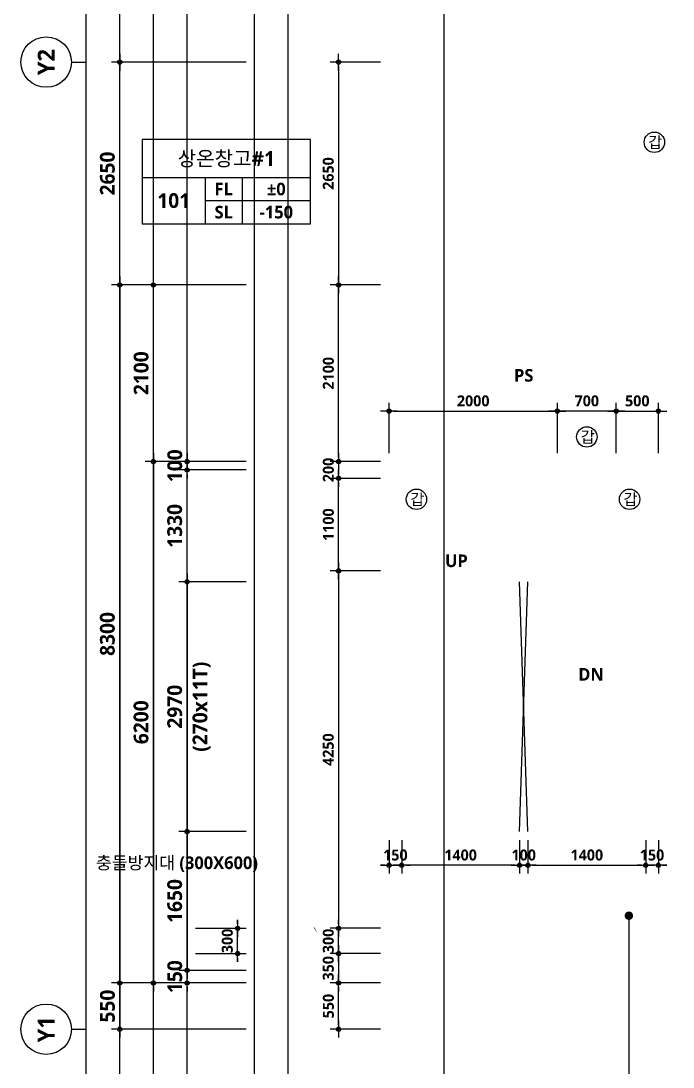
# Model space of a CAD drawing. Header units: millimetres. Extents: x -12482 to 126000, y 0 to 220200.
# Drawn here: x 25225 to 32975, y 128550 to 140989 of the extents above; entities that cross this region are included whole.
import ezdxf
from ezdxf.enums import TextEntityAlignment as Align

# ---------------------------------------------------------------- set-up
doc = ezdxf.new("R2010")
doc.units = ezdxf.units.MM
doc.header["$LTSCALE"] = 60
doc.linetypes.add('CEN', pattern=[62, 60, -1, 0, -1])
doc.layers.get('Defpoints').update_dxf_attribs({"color": 153})
for name, color, linetype in [('A-ANNO-DIM', 4, 'Continuous'), ('A-ANNO-GRA1', 7, 'Continuous'), ('A-ANNO-LEAD', 4, 'Continuous'), ('A-ANNO-SYMB', 7, 'Continuous'), ('A-ANNO-TEXT1', 7, 'Continuous'), ('A-ANNO-TEXT2', 3, 'Continuous'), ('A-ANNO-TITL', 7, 'Continuous'), ('A-FLOR-OPEN-BELO', 6, 'CEN'), ('A-ST-AXIS-BUB', 7, 'Continuous'), ('A-ST-AXIS-DIM', 7, 'Continuous'), ('AA-MKXX', 3, 'Continuous')]:
    doc.layers.add(name, color=color, linetype=linetype)
doc.layers.add('G(그리드1)', color=185, linetype='Continuous', plot=False)
doc.layers.add('G(그리드2)', color=235, linetype='Continuous', plot=False)
doc.styles.add('2020음성 1차', font='NanumGothicBold.ttf')
doc.styles.add('SH_나눔', font='')
doc.styles.add('SH_진천_나눔', font='')
doc.styles.get('SH_나눔').set_extended_font_data('NanumGothic', bold=True)
doc.styles.get('SH_진천_나눔').set_extended_font_data('NanumGothic', bold=True)
doc.dimstyles.new('SHP 50', dxfattribs={"dimscale": 50, "dimtxt": 3.5, "dimasz": 1, "dimexe": 2, "dimexo": 2, "dimgap": 1, "dimtad": 1, "dimdec": 0, "dimzin": 0, "dimdsep": 46, "dimtxsty": 'SH_진천_나눔', "dimblk": 'DIMDOT', "dimcen": 0.09, "dimclrd": 256, "dimclre": 256, "dimclrt": 3, "dimadec": 0, "dimazin": 1, "dimtfac": 1, "dimtdec": 0, "dimtix": 1, "dimtmove": 2, "dimatfit": 0, "dimldrblk": 'DIMDOT', "dimfxl": 1, "dimtolj": 1, "dimtzin": 0, "dimlwd": -1, "dimlwe": -1, "dimarcsym": 0})
doc.dimstyles.new('SHP 50내부', dxfattribs={"dimscale": 50, "dimtxt": 2.6, "dimasz": 1, "dimexe": 2, "dimexo": 2, "dimgap": 1, "dimtad": 1, "dimdec": 0, "dimzin": 0, "dimdsep": 46, "dimtxsty": '2020음성 1차', "dimblk": 'DIMDOT', "dimcen": 0.09, "dimclrd": 256, "dimclre": 256, "dimclrt": 3, "dimadec": 0, "dimazin": 1, "dimtfac": 1, "dimtdec": 0, "dimtix": 1, "dimtmove": 2, "dimatfit": 0, "dimldrblk": 'DIMDOT', "dimfxl": 1, "dimtolj": 1, "dimtzin": 0, "dimlwd": -1, "dimlwe": -1, "dimarcsym": 0})

# ---------------------------------------------------------------- blocks, each defined once
blk = doc.blocks.new('A-ST-AXIS-BUB-1')
at = {"layer": 'A-ST-AXIS-BUB'}
blk.add_line((0, 350), (0, 0), dxfattribs=at)
blk.add_circle((0, 950), 600, dxfattribs=at)
blk = doc.blocks.new('DIMDOT')
at = {"color": 0}
blk.add_line((-2, 0), (2, 0), dxfattribs=at)
for radius in [0.5, 0.25]:
    blk.add_circle((0, 0), radius, dxfattribs=at)
blk = doc.blocks.new('*D17264')
at = {"layer": 'A-ST-AXIS-DIM'}
for p, q in [((27900, 137850), (26300, 137850)), ((26400, 137800), (26400, 129600)), ((27900, 129550), (26300, 129550))]:
    blk.add_line(p, q, dxfattribs=at)
at = {"layer": 'Defpoints', "color": 0}
for p in [(28000, 137850), (26400, 129550), (28000, 129550)]:
    blk.add_point(p, dxfattribs=at)
at = {"layer": 'A-ST-AXIS-DIM', "linetype": 'ByBlock', "xscale": 50, "yscale": 50, "zscale": 50}
for p, rotation in [((26400, 137850), 90), ((26400, 129550), 270)]:
    blk.add_blockref('DIMDOT', p, dxfattribs=dict(at, rotation=rotation))
at = {"layer": 'A-ST-AXIS-DIM', "color": 3, "insert": (26253, 133700), "char_height": 175, "attachment_point": 5, "rotation": 90, "style": 'SH_진천_나눔'}
blk.add_mtext('\\A1;8300', dxfattribs=at)
blk = doc.blocks.new('*D17265')
at = {"layer": 'A-ST-AXIS-DIM'}
for p, q in [((27900, 135750), (26700, 135750)), ((26800, 135700), (26800, 129600)), ((27900, 129550), (26700, 129550))]:
    blk.add_line(p, q, dxfattribs=at)
at = {"layer": 'Defpoints', "color": 0}
for p in [(28000, 135750), (26800, 129550), (28000, 129550)]:
    blk.add_point(p, dxfattribs=at)
at = {"layer": 'A-ST-AXIS-DIM', "linetype": 'ByBlock', "xscale": 50, "yscale": 50, "zscale": 50}
for p, rotation in [((26800, 135750), 90), ((26800, 129550), 270)]:
    blk.add_blockref('DIMDOT', p, dxfattribs=dict(at, rotation=rotation))
at = {"layer": 'A-ST-AXIS-DIM', "color": 3, "insert": (26653, 132650), "char_height": 175, "attachment_point": 5, "rotation": 90, "style": 'SH_진천_나눔'}
blk.add_mtext('\\A1;6200', dxfattribs=at)
blk = doc.blocks.new('*D17266')
at = {"layer": 'A-ST-AXIS-DIM'}
for p, q in [((27900, 137850), (26700, 137850)), ((26800, 135800), (26800, 137800)), ((27900, 135750), (26700, 135750))]:
    blk.add_line(p, q, dxfattribs=at)
at = {"layer": 'Defpoints', "color": 0}
for p in [(26800, 137850), (28000, 137850), (28000, 135750)]:
    blk.add_point(p, dxfattribs=at)
at = {"layer": 'A-ST-AXIS-DIM', "linetype": 'ByBlock', "xscale": 50, "yscale": 50, "zscale": 50}
for p, rotation in [((26800, 137850), 90), ((26800, 135750), 270)]:
    blk.add_blockref('DIMDOT', p, dxfattribs=dict(at, rotation=rotation))
at = {"layer": 'A-ST-AXIS-DIM', "color": 3, "insert": (26654, 136800), "char_height": 175, "attachment_point": 5, "rotation": 90, "style": 'SH_진천_나눔'}
blk.add_mtext('\\A1;2100', dxfattribs=at)
blk = doc.blocks.new('*D17267')
at = {"layer": 'A-ST-AXIS-DIM'}
for p, q in [((27900, 129550), (26300, 129550)), ((26400, 129500), (26400, 129050)), ((27900, 129000), (26300, 129000))]:
    blk.add_line(p, q, dxfattribs=at)
at = {"layer": 'Defpoints', "color": 0}
for p in [(28000, 129550), (26400, 129000), (28000, 129000)]:
    blk.add_point(p, dxfattribs=at)
at = {"layer": 'A-ST-AXIS-DIM', "linetype": 'ByBlock', "xscale": 50, "yscale": 50, "zscale": 50}
for p, rotation in [((26400, 129550), 90), ((26400, 129000), 270)]:
    blk.add_blockref('DIMDOT', p, dxfattribs=dict(at, rotation=rotation))
at = {"layer": 'A-ST-AXIS-DIM', "color": 3, "insert": (26254, 129275), "char_height": 175, "attachment_point": 5, "rotation": 90, "style": 'SH_진천_나눔'}
blk.add_mtext('\\A1;550', dxfattribs=at)
blk = doc.blocks.new('*D17268')
at = {"layer": 'A-ST-AXIS-DIM'}
for p, q in [((27900, 140500), (26300, 140500)), ((26400, 137900), (26400, 140450)), ((27900, 137850), (26300, 137850))]:
    blk.add_line(p, q, dxfattribs=at)
at = {"layer": 'Defpoints', "color": 0}
for p in [(26400, 140500), (28000, 140500), (28000, 137850)]:
    blk.add_point(p, dxfattribs=at)
at = {"layer": 'A-ST-AXIS-DIM', "linetype": 'ByBlock', "xscale": 50, "yscale": 50, "zscale": 50}
for p, rotation in [((26400, 140500), 90), ((26400, 137850), 270)]:
    blk.add_blockref('DIMDOT', p, dxfattribs=dict(at, rotation=rotation))
at = {"layer": 'A-ST-AXIS-DIM', "color": 3, "insert": (26253, 139175), "char_height": 175, "attachment_point": 5, "rotation": 90, "style": 'SH_진천_나눔'}
blk.add_mtext('\\A1;2650', dxfattribs=at)
blk = doc.blocks.new('갑종 TEXT100')
at = {"layer": 'A-ANNO-SYMB'}
blk.add_circle((0, 0), 243, dxfattribs=at)
at = {"layer": 'A-ANNO-TITL', "style": '2020음성 1차'}
blk.add_text('갑 ', height=266.7, dxfattribs=at).set_placement((67, 0), align=Align.MIDDLE_CENTER)
blk = doc.blocks.new('G$C9D92D8A7')
at = {"layer": 'A-ANNO-GRA1'}
for p, q in [((0, 11), (40, 11)), ((15, 11), (15, 0)), ((23.75, 11), (23.75, 0)), ((15, 5.5), (40, 5.5))]:
    blk.add_line(p, q, dxfattribs=at)
blk.add_lwpolyline([(0, 20), (0, 0), (40, 0), (40, 20)], close=True, dxfattribs=at)
at = {"style": '2020음성 1차'}
for tag, height, p in [('실명', 3.5, (20, 15.5)), ('마감레벨', 3, (31.875, 8.25)), ('실번호', 3.5, (7.5, 5.5)), ('구조레벨', 3, (31.875, 2.75))]:
    blk.add_attdef(tag, text='', height=height, dxfattribs=at).set_placement(p, align=Align.MIDDLE_CENTER)
at = {"layer": 'A-ANNO-TEXT1', "style": 'SH_나눔'}
for s, p in [('FL', (19.375, 8.25)), ('SL', (19.375, 2.75))]:
    blk.add_text(s, height=3, dxfattribs=at).set_placement(p, align=Align.MIDDLE)
blk = doc.blocks.new('*D18508')
at = {"layer": 'A-ST-AXIS-DIM'}
for p, q in [((27900, 134320), (27100, 134320)), ((27200, 134270), (27200, 131400)), ((27900, 131350), (27100, 131350))]:
    blk.add_line(p, q, dxfattribs=at)
at = {"layer": 'Defpoints', "color": 0}
for p in [(28000, 134320), (27200, 131350), (28000, 131350)]:
    blk.add_point(p, dxfattribs=at)
at = {"layer": 'A-ST-AXIS-DIM', "linetype": 'ByBlock', "xscale": 50, "yscale": 50, "zscale": 50}
for p, rotation in [((27200, 134320), 90), ((27200, 131350), 270)]:
    blk.add_blockref('DIMDOT', p, dxfattribs=dict(at, rotation=rotation))
at = {"layer": 'A-ST-AXIS-DIM', "color": 3, "char_height": 175, "attachment_point": 5, "rotation": 90, "style": 'SH_진천_나눔'}
for s, insert in [('\\A1;(270x11T)', (27372, 132835)), ('\\A1;2970', (27053, 132835))]:
    blk.add_mtext(s, dxfattribs=dict(at, insert=insert))
blk = doc.blocks.new('*D18509')
at = {"layer": 'A-ST-AXIS-DIM'}
for p, q in [((27900, 131350), (27100, 131350)), ((27200, 131300), (27200, 129750)), ((27900, 129700), (27100, 129700))]:
    blk.add_line(p, q, dxfattribs=at)
at = {"layer": 'Defpoints', "color": 0}
for p in [(28000, 131350), (27200, 129700), (28000, 129700)]:
    blk.add_point(p, dxfattribs=at)
at = {"layer": 'A-ST-AXIS-DIM', "linetype": 'ByBlock', "xscale": 50, "yscale": 50, "zscale": 50}
for p, rotation in [((27200, 131350), 90), ((27200, 129700), 270)]:
    blk.add_blockref('DIMDOT', p, dxfattribs=dict(at, rotation=rotation))
at = {"layer": 'A-ST-AXIS-DIM', "color": 3, "insert": (27053, 130525), "char_height": 175, "attachment_point": 5, "rotation": 90, "style": 'SH_진천_나눔'}
blk.add_mtext('\\A1;1650', dxfattribs=at)
blk = doc.blocks.new('*D18510')
at = {"layer": 'A-ST-AXIS-DIM'}
for p, q in [((27900, 135650), (27100, 135650)), ((27200, 134370), (27200, 135600)), ((27900, 134320), (27100, 134320))]:
    blk.add_line(p, q, dxfattribs=at)
at = {"layer": 'Defpoints', "color": 0}
for p in [(27200, 135650), (28000, 135650), (28000, 134320)]:
    blk.add_point(p, dxfattribs=at)
at = {"layer": 'A-ST-AXIS-DIM', "linetype": 'ByBlock', "xscale": 50, "yscale": 50, "zscale": 50}
for p, rotation in [((27200, 135650), 90), ((27200, 134320), 270)]:
    blk.add_blockref('DIMDOT', p, dxfattribs=dict(at, rotation=rotation))
at = {"layer": 'A-ST-AXIS-DIM', "color": 3, "insert": (27053, 134985), "char_height": 175, "attachment_point": 5, "rotation": 90, "style": 'SH_진천_나눔'}
blk.add_mtext('\\A1;1330', dxfattribs=at)
blk = doc.blocks.new('*D18511')
at = {"layer": 'A-ST-AXIS-DIM'}
for p, q in [((27200, 135800), (27200, 135850)), ((27900, 135750), (27100, 135750)), ((27200, 135750), (27200, 135650)), ((27900, 135650), (27100, 135650)), ((27200, 135600), (27200, 135550))]:
    blk.add_line(p, q, dxfattribs=at)
at = {"layer": 'Defpoints', "color": 0}
for p in [(28000, 135750), (27200, 135650), (28000, 135650)]:
    blk.add_point(p, dxfattribs=at)
at = {"layer": 'A-ST-AXIS-DIM', "linetype": 'ByBlock', "xscale": 50, "yscale": 50, "zscale": 50}
for p, rotation in [((27200, 135750), 270), ((27200, 135650), 90)]:
    blk.add_blockref('DIMDOT', p, dxfattribs=dict(at, rotation=rotation))
at = {"layer": 'A-ST-AXIS-DIM', "color": 3, "insert": (27054, 135700), "char_height": 175, "attachment_point": 5, "rotation": 90, "style": 'SH_진천_나눔'}
blk.add_mtext('\\A1;100', dxfattribs=at)
blk = doc.blocks.new('*D18512')
at = {"layer": 'A-ST-AXIS-DIM'}
for p, q in [((27200, 129750), (27200, 129800)), ((27900, 129700), (27100, 129700)), ((27200, 129550), (27200, 129700)), ((27900, 129550), (27100, 129550)), ((27200, 129500), (27200, 129450))]:
    blk.add_line(p, q, dxfattribs=at)
at = {"layer": 'Defpoints', "color": 0}
for p in [(27200, 129700), (28000, 129700), (28000, 129550)]:
    blk.add_point(p, dxfattribs=at)
at = {"layer": 'A-ST-AXIS-DIM', "linetype": 'ByBlock', "xscale": 50, "yscale": 50, "zscale": 50}
for p, rotation in [((27200, 129700), 270), ((27200, 129550), 90)]:
    blk.add_blockref('DIMDOT', p, dxfattribs=dict(at, rotation=rotation))
at = {"layer": 'A-ST-AXIS-DIM', "color": 3, "insert": (27054, 129625), "char_height": 175, "attachment_point": 5, "rotation": 90, "style": 'SH_진천_나눔'}
blk.add_mtext('\\A1;150', dxfattribs=at)
blk = doc.blocks.new('*D18538')
at = {"layer": 'A-ANNO-DIM'}
for p, q in [((31150, 131250), (31150, 130850)), ((31250, 131250), (31250, 130850)), ((31100, 130950), (31050, 130950)), ((31250, 130950), (31150, 130950)), ((31300, 130950), (31350, 130950))]:
    blk.add_line(p, q, dxfattribs=at)
at = {"layer": 'Defpoints', "color": 0}
for p in [(31150, 131350), (31250, 131350), (31150, 130950)]:
    blk.add_point(p, dxfattribs=at)
at = {"layer": 'A-ANNO-DIM', "linetype": 'ByBlock', "xscale": 50, "yscale": 50, "zscale": 50}
blk.add_blockref('DIMDOT', (31150, 130950), dxfattribs=at)
at = {"layer": 'A-ANNO-DIM', "linetype": 'ByBlock', "xscale": 50, "yscale": 50, "zscale": 50, "rotation": 180}
blk.add_blockref('DIMDOT', (31250, 130950), dxfattribs=at)
at = {"layer": 'A-ANNO-DIM', "color": 3, "insert": (31200, 131071), "char_height": 130, "attachment_point": 5, "style": '2020음성 1차'}
blk.add_mtext('\\A1;100', dxfattribs=at)
blk = doc.blocks.new('*D18539')
at = {"layer": 'A-ANNO-DIM'}
for p, q in [((31250, 131250), (31250, 130850)), ((32650, 131250), (32650, 130850)), ((31300, 130950), (32600, 130950))]:
    blk.add_line(p, q, dxfattribs=at)
at = {"layer": 'Defpoints', "color": 0}
for p in [(31250, 131350), (32650, 131350), (32650, 130950)]:
    blk.add_point(p, dxfattribs=at)
at = {"layer": 'A-ANNO-DIM', "linetype": 'ByBlock', "xscale": 50, "yscale": 50, "zscale": 50, "rotation": 180}
blk.add_blockref('DIMDOT', (31250, 130950), dxfattribs=at)
at = {"layer": 'A-ANNO-DIM', "linetype": 'ByBlock', "xscale": 50, "yscale": 50, "zscale": 50}
blk.add_blockref('DIMDOT', (32650, 130950), dxfattribs=at)
at = {"layer": 'A-ANNO-DIM', "color": 3, "insert": (31950, 131071), "char_height": 130, "attachment_point": 5, "style": '2020음성 1차'}
blk.add_mtext('\\A1;1400', dxfattribs=at)
blk = doc.blocks.new('*D18540')
at = {"layer": 'A-ANNO-DIM'}
for p, q in [((32650, 131250), (32650, 130850)), ((32800, 131250), (32800, 130850)), ((32600, 130950), (32550, 130950)), ((32800, 130950), (32650, 130950)), ((32850, 130950), (32900, 130950))]:
    blk.add_line(p, q, dxfattribs=at)
at = {"layer": 'Defpoints', "color": 0}
for p in [(32650, 131350), (32800, 131350), (32650, 130950)]:
    blk.add_point(p, dxfattribs=at)
at = {"layer": 'A-ANNO-DIM', "linetype": 'ByBlock', "xscale": 50, "yscale": 50, "zscale": 50}
blk.add_blockref('DIMDOT', (32650, 130950), dxfattribs=at)
at = {"layer": 'A-ANNO-DIM', "linetype": 'ByBlock', "xscale": 50, "yscale": 50, "zscale": 50, "rotation": 180}
blk.add_blockref('DIMDOT', (32800, 130950), dxfattribs=at)
at = {"layer": 'A-ANNO-DIM', "color": 3, "insert": (32725, 131071), "char_height": 130, "attachment_point": 5, "style": '2020음성 1차'}
blk.add_mtext('\\A1;150', dxfattribs=at)
blk = doc.blocks.new('*D18541')
at = {"layer": 'A-ANNO-DIM'}
for p, q in [((29750, 131250), (29750, 130850)), ((31150, 131250), (31150, 130850)), ((31100, 130950), (29800, 130950))]:
    blk.add_line(p, q, dxfattribs=at)
at = {"layer": 'Defpoints', "color": 0}
for p in [(29750, 131350), (31150, 131350), (29750, 130950)]:
    blk.add_point(p, dxfattribs=at)
at = {"layer": 'A-ANNO-DIM', "linetype": 'ByBlock', "xscale": 50, "yscale": 50, "zscale": 50, "rotation": 180}
blk.add_blockref('DIMDOT', (29750, 130950), dxfattribs=at)
at = {"layer": 'A-ANNO-DIM', "linetype": 'ByBlock', "xscale": 50, "yscale": 50, "zscale": 50}
blk.add_blockref('DIMDOT', (31150, 130950), dxfattribs=at)
at = {"layer": 'A-ANNO-DIM', "color": 3, "insert": (30450, 131071), "char_height": 130, "attachment_point": 5, "style": '2020음성 1차'}
blk.add_mtext('\\A1;1400', dxfattribs=at)
blk = doc.blocks.new('*D18542')
at = {"layer": 'A-ANNO-DIM'}
for p, q in [((29600, 131250), (29600, 130850)), ((29750, 131250), (29750, 130850)), ((29550, 130950), (29500, 130950)), ((29600, 130950), (29750, 130950)), ((29800, 130950), (29850, 130950))]:
    blk.add_line(p, q, dxfattribs=at)
at = {"layer": 'Defpoints', "color": 0}
for p in [(29600, 131350), (29750, 131350), (29750, 130950)]:
    blk.add_point(p, dxfattribs=at)
at = {"layer": 'A-ANNO-DIM', "linetype": 'ByBlock', "xscale": 50, "yscale": 50, "zscale": 50}
blk.add_blockref('DIMDOT', (29600, 130950), dxfattribs=at)
at = {"layer": 'A-ANNO-DIM', "linetype": 'ByBlock', "xscale": 50, "yscale": 50, "zscale": 50, "rotation": 180}
blk.add_blockref('DIMDOT', (29750, 130950), dxfattribs=at)
at = {"layer": 'A-ANNO-DIM', "color": 3, "insert": (29675, 131071), "char_height": 130, "attachment_point": 5, "style": '2020음성 1차'}
blk.add_mtext('\\A1;150', dxfattribs=at)
blk = doc.blocks.new('*D18655')
at = {"layer": 'A-ANNO-DIM'}
for p, q in [((32300, 135850), (32300, 136450)), ((32350, 136350), (32750, 136350)), ((32800, 135850), (32800, 136450))]:
    blk.add_line(p, q, dxfattribs=at)
at = {"layer": 'Defpoints', "color": 0}
for p in [(32800, 136350), (32300, 135750), (32800, 135750)]:
    blk.add_point(p, dxfattribs=at)
at = {"layer": 'A-ANNO-DIM', "linetype": 'ByBlock', "xscale": 50, "yscale": 50, "zscale": 50, "rotation": 180}
blk.add_blockref('DIMDOT', (32300, 136350), dxfattribs=at)
at = {"layer": 'A-ANNO-DIM', "linetype": 'ByBlock', "xscale": 50, "yscale": 50, "zscale": 50}
blk.add_blockref('DIMDOT', (32800, 136350), dxfattribs=at)
at = {"layer": 'A-ANNO-DIM', "color": 3, "insert": (32550, 136471), "char_height": 130, "attachment_point": 5, "style": '2020음성 1차'}
blk.add_mtext('\\A1;500', dxfattribs=at)
blk = doc.blocks.new('*U15104')
at = {"layer": 'AA-MKXX', "linetype": 'CEN', "ltscale": 300}
blk.add_line((900, 0), (48373, 0), dxfattribs=at)
blk = doc.blocks.new('*D21288')
at = {"layer": 'A-ANNO-DIM'}
for p, q in [((31600, 135850), (31600, 136450)), ((32250, 136350), (31650, 136350)), ((32300, 135850), (32300, 136450))]:
    blk.add_line(p, q, dxfattribs=at)
at = {"layer": 'Defpoints', "color": 0}
for p in [(31600, 136350), (31600, 135750), (32300, 135750)]:
    blk.add_point(p, dxfattribs=at)
at = {"layer": 'A-ANNO-DIM', "linetype": 'ByBlock', "xscale": 50, "yscale": 50, "zscale": 50, "rotation": 180}
blk.add_blockref('DIMDOT', (31600, 136350), dxfattribs=at)
at = {"layer": 'A-ANNO-DIM', "linetype": 'ByBlock', "xscale": 50, "yscale": 50, "zscale": 50}
blk.add_blockref('DIMDOT', (32300, 136350), dxfattribs=at)
at = {"layer": 'A-ANNO-DIM', "color": 3, "insert": (31950, 136471), "char_height": 130, "attachment_point": 5, "style": '2020음성 1차'}
blk.add_mtext('\\A1;700', dxfattribs=at)
blk = doc.blocks.new('*D21289')
at = {"layer": 'A-ANNO-DIM'}
for p, q in [((29600, 135850), (29600, 136450)), ((29650, 136350), (31550, 136350)), ((31600, 135850), (31600, 136450))]:
    blk.add_line(p, q, dxfattribs=at)
at = {"layer": 'Defpoints', "color": 0}
for p in [(31600, 136350), (29600, 135750), (31600, 135750)]:
    blk.add_point(p, dxfattribs=at)
at = {"layer": 'A-ANNO-DIM', "linetype": 'ByBlock', "xscale": 50, "yscale": 50, "zscale": 50, "rotation": 180}
blk.add_blockref('DIMDOT', (29600, 136350), dxfattribs=at)
at = {"layer": 'A-ANNO-DIM', "linetype": 'ByBlock', "xscale": 50, "yscale": 50, "zscale": 50}
blk.add_blockref('DIMDOT', (31600, 136350), dxfattribs=at)
at = {"layer": 'A-ANNO-DIM', "color": 3, "insert": (30600, 136471), "char_height": 130, "attachment_point": 5, "style": '2020음성 1차'}
blk.add_mtext('\\A1;2000', dxfattribs=at)
blk = doc.blocks.new('*D21290')
at = {"layer": 'A-ANNO-DIM'}
for p, q in [((29500, 137850), (28900, 137850)), ((29000, 135800), (29000, 137800)), ((29500, 135750), (28900, 135750))]:
    blk.add_line(p, q, dxfattribs=at)
at = {"layer": 'Defpoints', "color": 0}
for p in [(29000, 137850), (29600, 137850), (29600, 135750)]:
    blk.add_point(p, dxfattribs=at)
at = {"layer": 'A-ANNO-DIM', "linetype": 'ByBlock', "xscale": 50, "yscale": 50, "zscale": 50}
for p, rotation in [((29000, 137850), 90), ((29000, 135750), 270)]:
    blk.add_blockref('DIMDOT', p, dxfattribs=dict(at, rotation=rotation))
at = {"layer": 'A-ANNO-DIM', "color": 3, "insert": (28879, 136800), "char_height": 130, "attachment_point": 5, "rotation": 90, "style": '2020음성 1차'}
blk.add_mtext('\\A1;2100', dxfattribs=at)
blk = doc.blocks.new('*D21291')
at = {"layer": 'A-ANNO-DIM'}
for p, q in [((29500, 140500), (28900, 140500)), ((29000, 140450), (29000, 137900)), ((29500, 137850), (28900, 137850))]:
    blk.add_line(p, q, dxfattribs=at)
at = {"layer": 'Defpoints', "color": 0}
for p in [(29600, 140500), (29000, 137850), (29600, 137850)]:
    blk.add_point(p, dxfattribs=at)
at = {"layer": 'A-ANNO-DIM', "linetype": 'ByBlock', "xscale": 50, "yscale": 50, "zscale": 50}
for p, rotation in [((29000, 140500), 90), ((29000, 137850), 270)]:
    blk.add_blockref('DIMDOT', p, dxfattribs=dict(at, rotation=rotation))
at = {"layer": 'A-ANNO-DIM', "color": 3, "insert": (28878, 139175), "char_height": 130, "attachment_point": 5, "rotation": 90, "style": '2020음성 1차'}
blk.add_mtext('\\A1;2650', dxfattribs=at)
blk = doc.blocks.new('*D21292')
at = {"layer": 'A-ANNO-DIM'}
for p, q in [((29000, 135800), (29000, 135850)), ((29500, 135750), (28900, 135750)), ((29000, 135750), (29000, 135550)), ((29500, 135550), (28900, 135550)), ((29000, 135500), (29000, 135450))]:
    blk.add_line(p, q, dxfattribs=at)
at = {"layer": 'Defpoints', "color": 0}
for p in [(29600, 135750), (29000, 135550), (29600, 135550)]:
    blk.add_point(p, dxfattribs=at)
at = {"layer": 'A-ANNO-DIM', "linetype": 'ByBlock', "xscale": 50, "yscale": 50, "zscale": 50}
for p, rotation in [((29000, 135750), 270), ((29000, 135550), 90)]:
    blk.add_blockref('DIMDOT', p, dxfattribs=dict(at, rotation=rotation))
at = {"layer": 'A-ANNO-DIM', "color": 3, "insert": (28879, 135650), "char_height": 130, "attachment_point": 5, "rotation": 90, "style": '2020음성 1차'}
blk.add_mtext('\\A1;200', dxfattribs=at)
blk = doc.blocks.new('*D21293')
at = {"layer": 'A-ANNO-DIM'}
for p, q in [((29500, 135550), (28900, 135550)), ((29000, 134500), (29000, 135500)), ((29500, 134450), (28900, 134450))]:
    blk.add_line(p, q, dxfattribs=at)
at = {"layer": 'Defpoints', "color": 0}
for p in [(29000, 135550), (29600, 135550), (29600, 134450)]:
    blk.add_point(p, dxfattribs=at)
at = {"layer": 'A-ANNO-DIM', "linetype": 'ByBlock', "xscale": 50, "yscale": 50, "zscale": 50}
for p, rotation in [((29000, 135550), 90), ((29000, 134450), 270)]:
    blk.add_blockref('DIMDOT', p, dxfattribs=dict(at, rotation=rotation))
at = {"layer": 'A-ANNO-DIM', "color": 3, "insert": (28879, 135000), "char_height": 130, "attachment_point": 5, "rotation": 90, "style": '2020음성 1차'}
blk.add_mtext('\\A1;1100', dxfattribs=at)
blk = doc.blocks.new('*D21294')
at = {"layer": 'A-ANNO-DIM'}
for p, q in [((29500, 134450), (28900, 134450)), ((29000, 134400), (29000, 130250)), ((29500, 130200), (28900, 130200))]:
    blk.add_line(p, q, dxfattribs=at)
at = {"layer": 'Defpoints', "color": 0}
for p in [(29600, 134450), (29000, 130200), (29600, 130200)]:
    blk.add_point(p, dxfattribs=at)
at = {"layer": 'A-ANNO-DIM', "linetype": 'ByBlock', "xscale": 50, "yscale": 50, "zscale": 50}
for p, rotation in [((29000, 134450), 90), ((29000, 130200), 270)]:
    blk.add_blockref('DIMDOT', p, dxfattribs=dict(at, rotation=rotation))
at = {"layer": 'A-ANNO-DIM', "color": 3, "insert": (28878, 132325), "char_height": 130, "attachment_point": 5, "rotation": 90, "style": '2020음성 1차'}
blk.add_mtext('\\A1;4250', dxfattribs=at)
blk = doc.blocks.new('*D21298')
at = {"layer": 'A-ANNO-DIM'}
for p, q in [((29000, 130250), (29000, 130300)), ((29500, 130200), (28900, 130200)), ((29000, 129900), (29000, 130200)), ((29500, 129900), (28900, 129900)), ((29000, 129850), (29000, 129800))]:
    blk.add_line(p, q, dxfattribs=at)
at = {"layer": 'Defpoints', "color": 0}
for p in [(29000, 130200), (29600, 130200), (29600, 129900)]:
    blk.add_point(p, dxfattribs=at)
at = {"layer": 'A-ANNO-DIM', "linetype": 'ByBlock', "xscale": 50, "yscale": 50, "zscale": 50}
for p, rotation in [((29000, 130200), 270), ((29000, 129900), 90)]:
    blk.add_blockref('DIMDOT', p, dxfattribs=dict(at, rotation=rotation))
at = {"layer": 'A-ANNO-DIM', "color": 3, "insert": (28878, 130050), "char_height": 130, "attachment_point": 5, "rotation": 90, "style": '2020음성 1차'}
blk.add_mtext('\\A1;300', dxfattribs=at)
blk = doc.blocks.new('*D21299')
at = {"layer": 'A-ANNO-DIM'}
for p, q in [((27800, 130250), (27800, 130300)), ((27300, 130200), (27900, 130200)), ((27800, 129900), (27800, 130200)), ((27300, 129900), (27900, 129900)), ((27800, 129850), (27800, 129800))]:
    blk.add_line(p, q, dxfattribs=at)
at = {"layer": 'Defpoints', "color": 0}
for p in [(27200, 130200), (27800, 130200), (27200, 129900)]:
    blk.add_point(p, dxfattribs=at)
at = {"layer": 'A-ANNO-DIM', "linetype": 'ByBlock', "xscale": 50, "yscale": 50, "zscale": 50}
for p, rotation in [((27800, 130200), 270), ((27800, 129900), 90)]:
    blk.add_blockref('DIMDOT', p, dxfattribs=dict(at, rotation=rotation))
at = {"layer": 'A-ANNO-DIM', "color": 3, "insert": (27678, 130050), "char_height": 130, "attachment_point": 5, "rotation": 90, "style": '2020음성 1차'}
blk.add_mtext('\\A1;300', dxfattribs=at)
blk = doc.blocks.new('*D21300')
at = {"layer": 'A-ANNO-DIM'}
for p, q in [((29000, 129950), (29000, 130000)), ((29500, 129900), (28900, 129900)), ((29000, 129900), (29000, 129550)), ((29500, 129550), (28900, 129550)), ((29000, 129500), (29000, 129450))]:
    blk.add_line(p, q, dxfattribs=at)
at = {"layer": 'Defpoints', "color": 0}
for p in [(29600, 129900), (29000, 129550), (29600, 129550)]:
    blk.add_point(p, dxfattribs=at)
at = {"layer": 'A-ANNO-DIM', "linetype": 'ByBlock', "xscale": 50, "yscale": 50, "zscale": 50}
for p, rotation in [((29000, 129900), 270), ((29000, 129550), 90)]:
    blk.add_blockref('DIMDOT', p, dxfattribs=dict(at, rotation=rotation))
at = {"layer": 'A-ANNO-DIM', "color": 3, "insert": (28878, 129725), "char_height": 130, "attachment_point": 5, "rotation": 90, "style": '2020음성 1차'}
blk.add_mtext('\\A1;350', dxfattribs=at)
blk = doc.blocks.new('*D21301')
at = {"layer": 'A-ANNO-DIM'}
for p, q in [((29500, 129550), (28900, 129550)), ((29000, 129050), (29000, 129500)), ((29500, 129000), (28900, 129000))]:
    blk.add_line(p, q, dxfattribs=at)
at = {"layer": 'Defpoints', "color": 0}
for p in [(29000, 129550), (29600, 129550), (29600, 129000)]:
    blk.add_point(p, dxfattribs=at)
at = {"layer": 'A-ANNO-DIM', "linetype": 'ByBlock', "xscale": 50, "yscale": 50, "zscale": 50}
for p, rotation in [((29000, 129550), 90), ((29000, 129000), 270)]:
    blk.add_blockref('DIMDOT', p, dxfattribs=dict(at, rotation=rotation))
at = {"layer": 'A-ANNO-DIM', "color": 3, "insert": (28879, 129275), "char_height": 130, "attachment_point": 5, "rotation": 90, "style": '2020음성 1차'}
blk.add_mtext('\\A1;550', dxfattribs=at)

msp = doc.modelspace()

# ---------------------------------------------------------------- linework, layer by layer
at = {"const_width": 50}
msp.add_lwpolyline([(32450, 130325, -1), (32450, 130375, -1)], format="xyb", close=True, dxfattribs=at)
msp.add_lwpolyline([(32450, 130350), (32450, 127550)])
at = {"layer": 'A-ANNO-LEAD'}
msp.add_lwpolyline([(28722.6, 130197, 0, 37.5, 0), (28669.1, 130276.4, 0, 0, 0), (28266.1, 130986.5, 0, 0, 0), (28099, 130986.5, 0, 0, 0)], format="xyseb", dxfattribs=at)
at = {"layer": 'A-FLOR-OPEN-BELO'}
for p, q in [((31150, 131350), (31250, 134320)), ((31250, 131350), (31150, 134320))]:
    msp.add_line(p, q, dxfattribs=at)
at = {"layer": 'A-ST-AXIS-DIM'}
for p, q in [((26400, 140550), (26400, 142900)), ((27300, 140500), (26300, 140500))]:
    msp.add_line(p, q, dxfattribs=at)
at = {"layer": 'G(그리드1)'}
for points in [[(36950, 123000), (26000, 123000), (26000, 144300), (36950, 144300)], [(36550, 124200), (26400, 124200), (26400, 143900), (36550, 143900)], [(36150, 124600), (26800, 124600), (26800, 143500), (36150, 143500)], [(35750, 125000), (27200, 125000), (27200, 143100), (35750, 143100)], [(34950, 125800), (28000, 125800), (28000, 141900), (34950, 141900)]]:
    msp.add_lwpolyline(points, close=True, dxfattribs=at)
at = {"layer": 'G(그리드2)'}
msp.add_lwpolyline([(34550, 126200), (28400, 126200), (28400, 141500), (34550, 141500)], close=True, dxfattribs=at)

# ---------------------------------------------------------------- block references
at = {"xscale": 0.3333333333333333, "yscale": 0.3333333333333333, "zscale": 0.3333333333333333, "rotation": 270.0000000000003}
msp.add_blockref('*U15104', (30250, 142324.3), dxfattribs=at)
at = {"xscale": 0.5, "yscale": 0.5, "zscale": 0.5}
for p in [(32752.7, 139546.6), (31950, 136042.9, 103000), (29925.1, 135301.1), (32458.6, 135301.1)]:
    msp.add_blockref('갑종 TEXT100', p, dxfattribs=at)
at = {"layer": 'A-ANNO-TEXT1'}
ref = msp.add_blockref('G$C9D92D8A7', (26665.8, 138578.4), dxfattribs=dict(at, xscale=50, yscale=50, zscale=50))
ref.add_attrib('실명', '상온창고#1', dxfattribs={"layer": 'A-ANNO-TEXT2', "height": 175, "style": '2020음성 1차'}).set_placement((27665.8, 139353.4, 137333.3), align=Align.MIDDLE_CENTER)
ref.add_attrib('실번호', '101', dxfattribs={"layer": 'A-ANNO-TEXT2', "height": 175, "style": '2020음성 1차'}).set_placement((27040.8, 138853.4, 137333.3), align=Align.MIDDLE_CENTER)
ref.add_attrib('마감레벨', '%%p0', dxfattribs={"height": 150, "style": '2020음성 1차'}).set_placement((28259.6, 138990.9, 137333.3), align=Align.MIDDLE_CENTER)
ref.add_attrib('구조레벨', '-150', dxfattribs={"height": 150, "style": '2020음성 1차'}).set_placement((28259.6, 138715.9, 137333.3), align=Align.MIDDLE_CENTER)
at = {"layer": 'A-ST-AXIS-BUB', "xscale": 0.5, "yscale": 0.5, "zscale": 0.5, "rotation": 90}
for p in [(26000, 140500), (26000, 129000)]:
    msp.add_blockref('A-ST-AXIS-BUB-1', p, dxfattribs=at)
at = {"layer": 'A-ST-AXIS-DIM', "xscale": 50, "yscale": 50, "zscale": 50, "rotation": 270}
msp.add_blockref('DIMDOT', (26400, 140500), dxfattribs=at)

# ---------------------------------------------------------------- texts
at = {"layer": 'A-ANNO-TEXT1', "style": 'SH_진천_나눔'}
for s, p in [('Y2', (25525, 140500)), ('Y1', (25525, 129000))]:
    msp.add_text(s, height=200, rotation=90, dxfattribs=at).set_placement(p, align=Align.MIDDLE_CENTER)
for s, p in [('PS', (31200, 136775)), ('UP', (30400, 134570)), ('DN', (32000, 133220))]:
    msp.add_text(s, height=150, dxfattribs=at).set_placement(p, align=Align.MIDDLE_CENTER)
at = {"layer": 'A-ANNO-TEXT1', "style": '2020음성 1차'}
msp.add_text('충돌방지대 (300X600)', height=150, dxfattribs=at).set_placement((28041.6, 130979.1), align=Align.MIDDLE_RIGHT)

# ---------------------------------------------------------------- dimensions: what is measured, and where the dimension line sits
at = {"layer": 'A-ANNO-DIM'}
for base, p1, p2, angle, picture, middle in [((29000, 137850, 103000), (29600, 140500, 103000), (29600, 137850, 103000), 270, '*D21291', (28878.3, 139175, 103000)), ((29000, 137850, 103000), (29600, 135750, 103000), (29600, 137850, 103000), 90, '*D21290', (28878.5, 136800, 103000)), ((31600, 136350, 103000), (32300, 135750, 103000), (31600, 135750, 103000), 180, '*D21288', (31950, 136471.3, 103000)), ((29000, 135550, 103000), (29600, 135750, 103000), (29600, 135550, 103000), 270, '*D21292', (28878.5, 135650, 103000)), ((29000, 135550, 103000), (29600, 134450, 103000), (29600, 135550, 103000), 90, '*D21293', (28878.7, 135000, 103000)), ((29000, 130200, 103000), (29600, 134450, 103000), (29600, 130200, 103000), 270, '*D21294', (28878.4, 132325, 103000)), ((29750, 130950), (31150, 131350), (29750, 131350), 180, '*D18541', (30450, 131071.3)), ((31150, 130950), (31250, 131350), (31150, 131350), 180, '*D18538', (31200, 131071.3)), ((32650, 130950), (32800, 131350), (32650, 131350), 180, '*D18540', (32725, 131071.5)), ((27800, 130200, 103000), (27200, 129900, 103000), (27200, 130200, 103000), 90, '*D21299', (27678.3, 130050, 103000)), ((29000, 130200, 103000), (29600, 129900, 103000), (29600, 130200, 103000), 90, '*D21298', (28878.3, 130050, 103000)), ((29000, 129550, 103000), (29600, 129900, 103000), (29600, 129550, 103000), 270, '*D21300', (28878.3, 129725, 103000)), ((29000, 129550, 103000), (29600, 129000, 103000), (29600, 129550, 103000), 90, '*D21301', (28878.5, 129275, 103000))]:
    dim = msp.add_linear_dim(base=base, p1=p1, p2=p2, angle=angle, dimstyle='SHP 50내부', override={"dimtxsty": '2020음성 1차', "dimldrblk": 'DIMDOT'}, dxfattribs=at)
    dim.commit()
    dim.dimension.update_dxf_attribs({"geometry": picture, "text_midpoint": middle})
for base, p1, p2, picture, middle in [((31600, 136350, 103000), (29600, 135750, 103000), (31600, 135750, 103000), '*D21289', (30600, 136471.5, 103000)), ((32800, 136350, 103000), (32300, 135750, 103000), (32800, 135750, 103000), '*D18655', (32550, 136471.5, 103000)), ((29750, 130950), (29600, 131350), (29750, 131350), '*D18542', (29675, 131071.5)), ((32650, 130950), (31250, 131350), (32650, 131350), '*D18539', (31950, 131071.3))]:
    dim = msp.add_linear_dim(base=base, p1=p1, p2=p2, dimstyle='SHP 50내부', override={"dimtxsty": '2020음성 1차', "dimldrblk": 'DIMDOT'}, dxfattribs=at)
    dim.commit()
    dim.dimension.update_dxf_attribs({"geometry": picture, "text_midpoint": middle})
at = {"layer": 'A-ST-AXIS-DIM'}
for base, p1, p2, angle, picture, middle in [((26400, 140500), (28000, 137850), (28000, 140500), 90, '*D17268', (26253.4, 139175)), ((26400, 129550), (28000, 137850), (28000, 129550), 270, '*D17264', (26253.4, 133700)), ((26800, 137850), (28000, 135750), (28000, 137850), 90, '*D17266', (26653.8, 136800)), ((26800, 129550), (28000, 135750), (28000, 129550), 270, '*D17265', (26653.4, 132650)), ((26400, 129000), (28000, 129550), (28000, 129000), 270, '*D17267', (26253.8, 129275))]:
    dim = msp.add_linear_dim(base=base, p1=p1, p2=p2, angle=angle, dimstyle='SHP 50', dxfattribs=at)
    dim.commit()
    dim.dimension.update_dxf_attribs({"geometry": picture, "text_midpoint": middle})
for base, p1, p2, angle, picture, middle in [((27200, 135650), (28000, 135750), (28000, 135650), 90, '*D18511', (27054, 135700)), ((27200, 135650), (28000, 134320), (28000, 135650), 270, '*D18510', (27053.4, 134985)), ((27200, 129700), (28000, 131350), (28000, 129700), 90, '*D18509', (27053.4, 130525)), ((27200, 129700), (28000, 129550), (28000, 129700), 270, '*D18512', (27053.8, 129625))]:
    dim = msp.add_linear_dim(base=base, p1=p1, p2=p2, angle=angle, dimstyle='SHP 50', override={"dimtxsty": 'SH_진천_나눔', "dimldrblk": 'DIMDOT'}, dxfattribs=at)
    dim.commit()
    dim.dimension.update_dxf_attribs({"geometry": picture, "text_midpoint": middle})
dim = msp.add_linear_dim(base=(27200, 131350), p1=(28000, 134320), p2=(28000, 131350), angle=90, text='<>\\X(270x11T)', dimstyle='SHP 50', override={"dimtxsty": 'SH_진천_나눔', "dimldrblk": 'DIMDOT'}, dxfattribs=at)
dim.commit()
dim.dimension.update_dxf_attribs({"geometry": '*D18508', "text_midpoint": (27200, 132835)})

doc.saveas('drawing.dxf')
